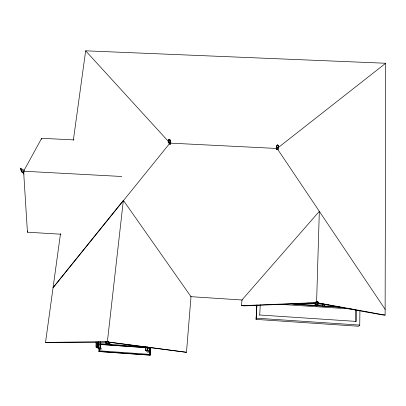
<?xml version="1.0" encoding="UTF-8"?>
<svg xmlns="http://www.w3.org/2000/svg" width="406" height="406" viewBox="0 0 406 406"><rect width="100%" height="100%" fill="white"/><g stroke="black" fill="none" stroke-linecap="round" stroke-linejoin="round"><path stroke-width="0.61" d="M317.812 303.155L382.538 314.934L385.111 315.102L385.7 63.25L85.656 50.821L73.379 140.045M100.774 349.206L99.693 349.13L96.075 347.013L96.105 341.964M96.212 347.094L96.247 342.162M97.77 342.08L97.734 347.13L101.312 349.241M97.907 342.278L97.871 347.211L96.075 347.013M98.709 346.968L98.729 344.445M98.739 343.182L98.749 341.923M98.846 347.049L98.861 345.156M100.338 347.714L100.383 342.288M100.47 347.79L100.521 341.771M256.866 305.073L256.09 319.395L358.569 326.246L359.741 325.094L359.919 310.991M355.494 321.659L355.661 309.885M356.463 310.184L356.311 321.415L259.774 315.005M148.215 352.565L145.774 350.525L145.855 346.724M145.866 350.601L145.947 346.886M147.535 346.841L147.449 350.642L149.85 352.682L149.936 351.789L147.561 349.749M147.627 347.008L147.54 350.723L145.774 350.525M147.581 350.444L147.632 348.028M147.682 349.921L147.713 348.708M149.215 351.165L149.301 347.369M149.301 351.246L149.393 347.45M316.939 304.449L316.827 305.652L315.223 305.551L322.613 305.87L322.658 304.089L317.644 303.764M317.522 301.871L317.796 301.628L318.06 302.226L317.989 304.596L315.589 304.439L317.791 301.891L317.989 304.596M317.791 301.891L317.796 301.628M317.015 304.911L316.984 305.885L315.015 305.754L315.076 303.81M315.223 305.551L315.345 303.82L315.3 305.403M315.366 305.302L315.807 304.454L317.375 304.556L316.924 305.403L315.366 305.302L315.411 303.764M317.533 301.607L315.665 302.069L315.589 305.145L316.67 305.129M316.604 301.983L319.329 211.338L241.93 299.993L241.585 305.682L244.331 305.865L315.934 302.957M276.253 147.637L276.364 145.465L277.775 144.967L278.704 145.581L278.597 147.759L276.253 147.637L277.516 144.957M276.425 149.515L276.557 147.743M276.618 147.88L278.146 147.957L278.014 149.235L276.486 149.159L276.689 146.459L276.598 147.312M278.597 147.759L277.775 144.967M277.998 149.596L278.08 147.82M259.713 315.295L260.266 304.886M256.09 319.395L256.902 304.977M108.3 342.136L186.486 352.306L191.003 296.679L123.358 200.361L53.059 287.702L169.546 143.597M168.17 142.227L168.373 140.08L169.15 139.562L170.667 140.197L170.464 142.344L168.17 142.227L168.896 139.547M170.464 142.344L169.15 139.562M150.073 347.648L149.433 354.347L99.389 350.794L99.668 348.373M150.037 354.194L150.21 352.383M150.443 349.967L150.616 348.155M170.261 142.557L170.393 141.151L170.601 143.841L169.104 143.765L168.759 142.481L170.261 142.557L170.601 143.841M150.87 347.764L150.159 355.179L150.733 347.643M170.373 143.597C167.937 143.526 171.388 144.094 170.495 142.785M170.713 144.206L170.789 142.542M106.042 343.72L106.311 341.309L108.666 341.476L108.392 343.882L106.042 343.72L105.53 341.608L106.311 341.309M107.372 341.852L123.358 200.361M108.229 343.44L108.174 342.273M108.235 343.547L108.158 341.908M106.92 343.613L107.829 344.207L109.356 344.313L109.534 342.75L108.635 342.146M109.615 344.496L109.645 342.781L109.615 344.496L107.889 344.283M108.392 343.882L105.788 341.629L105.819 341.36L108.666 341.476M98.749 343.014L98.891 341.786M150.159 355.179L98.871 351.535L99.018 348.343M99.084 349.693L99.226 348.465M105.793 342.07L45.538 342.365L60.494 233.663M60.804 234.206L27.441 232.212L27.618 231.06M41.503 139.365L41.666 138.294L73.928 139.918M23.822 172.291L24.147 170.231L20.336 168.17L21.675 172.18L23.822 172.291L20.3 168.399M315.528 304.302L315.665 304.038L315.518 305.287M41.666 138.294L23.604 171.215L121.79 176.488M322.613 305.87L323.861 303.713M324.186 305.972L325.145 304.358M385.7 63.25L278.115 147.698L276.694 147.586M315.015 305.754L315.528 305.459M241.585 305.682L315.954 302.643M45.538 342.365L105.479 341.867M277.506 145.196L277.765 145.211M168.373 140.08L170.667 140.197M169.967 142.059L168.967 142.009L169.033 142.257M169.683 142.232L168.749 142.186L168.652 141.836M170.571 143.14L276.491 148.449M170.652 143.988L169.17 144.13M276.45 149.301L278.024 149.378M23 172.367L23.934 172.413M23.553 172.459L22.675 172.413L22.152 171.799M23.665 172.626L22.731 172.575L24.071 174.144M315.665 302.069L318.06 302.226M310.346 303.17L315.969 303.536M317.847 303.658L321.598 303.901M306.992 303.069L315.3 303.612M324.856 304.612L328.621 304.855M190.642 296.654L242.397 300.024M292.33 303.663L294.218 303.789M291.828 303.896L294.355 304.064M295.644 304.114L315.086 305.378M322.79 305.916L339.898 306.997M315.386 305.53L316.421 305.601M293.98 304.272L341.811 307.388M279.298 304.282L351.251 308.976M364.091 311.681L366.547 311.838M256.186 318.182L359.741 325.094M105.56 341.339L105.819 341.36M105.53 341.608L105.788 341.629M109.072 342.669L110.036 342.74L109.818 344.719L107.879 344.582M100.586 343.709L109.463 344.395M110.001 344.374L144.506 346.8M105.215 344.491L106.479 344.577M110.899 344.892L112.163 344.978M116.588 345.288L117.852 345.379M122.272 345.689L123.536 345.78M128.59 346.135L129.854 346.222M134.279 346.536L135.543 346.622M139.963 346.937L141.227 347.023M100.49 344.379L145.724 347.561M100.693 344.506L145.866 347.683M149.002 347.906L150.118 347.871M147.627 348.439L149.276 348.556L148.038 347.46M98.663 351.418L150.027 355.067M107.996 341.933L186.486 352.306M317.832 302.846L385.111 315.102M316.193 305.5L316.984 305.885M97.876 346.247L101.414 348.353M97.729 344.389L98.724 344.998L100.358 345.11L97.897 343.603M97.907 342.634L100.368 344.161M108.392 344.146L109.407 344.217L109.133 344.034M108.458 343.72L109.356 344.313M85.656 50.821L169.089 142.176M20.336 168.17L20.965 168.906M21.082 170.54L21.797 171.378M277.471 149.002L385.127 309.311M23.639 171.845L27.441 232.212"/></g></svg>
